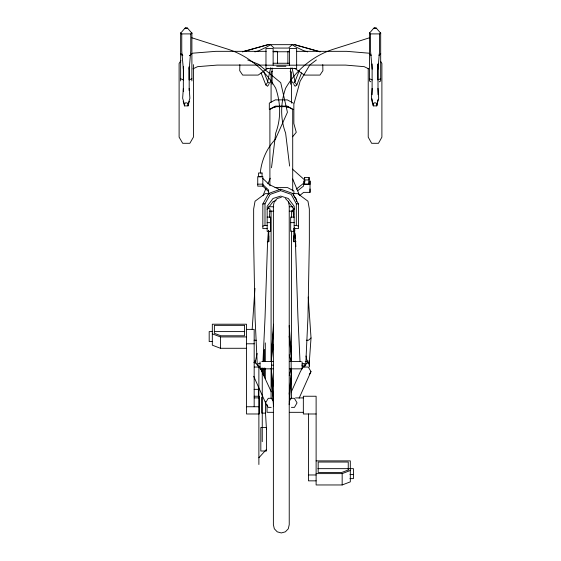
<?xml version="1.0" encoding="UTF-8"?>
<svg xmlns="http://www.w3.org/2000/svg" width="561" height="561" viewBox="0 0 561 561"><rect width="100%" height="100%" fill="white"/><g stroke="black" fill="none" stroke-linecap="round" stroke-linejoin="round"><path stroke-width="0.84" d="M267.317 241.728L268.782 241.728L268.782 235.893M296.026 241.728L293.831 241.728L293.831 235.893L295.296 235.893M309.041 177.416L309.041 183.994L304.609 183.994L304.609 177.416L309.041 177.416L309.041 179.941L304.609 179.941L292.428 169.106M299.693 195.53L303.634 192.374L310.016 192.374L310.016 181.028L310.016 184.436L303.634 184.436M372.034 98.806L371.999 101.253L373.268 105.889L376.838 105.889L378.086 99.62M372.097 94.732L372.132 63.933M239.849 64.634L239.715 70.707L242.668 75.083L258.186 75.083L268.032 68.246M262.976 361.67L265.051 317.224L267.555 242.471L268.439 230.445M252.177 329.258L254.96 288.347M183.342 88.35L182.641 98.21L184.485 104.381L184.485 105.889L188.047 105.889L189.323 101.253M308.767 363.71L309.328 361.901L311.025 337.96L308.241 297.057M372.132 88.35L371.431 98.21L373.268 104.381L373.268 105.889M273.509 324.23L271.545 351.228L271.545 379.075L273.509 406.08M269.378 217.563L270.009 208.973L267.962 207.865M289.181 404.691L291.145 378.605M271.545 353.093L273.452 330.387M189.19 69.178L190.761 51.002L190.761 33.905L191.89 33.471M377.981 69.178L379.552 51.002L379.552 33.905L380.681 33.471M289.174 394.145L291.145 375M271.503 167.781L275.696 133.09A79.599 68.561 30.7 0 0 275.696 88.175A90.7 85.013 -90 0 0 227.717 49.151L191.89 37.804M271.545 358.191L273.544 344.433M270.647 67.762L267.527 82.116L269.329 83.316L270.486 81.752M254.996 363.156L257.148 353.437M289.287 375.372L291.145 368.759M188.047 105.889L188.047 104.381L189.891 98.21L189.19 88.35M376.838 105.889L376.838 104.381L378.682 98.21L377.981 88.35M307.617 363.156L307.694 360.765M294.77 82.053L299.216 70.847M293.817 84.459L295.114 86.247L296.832 84.914L301.608 72.867M262.934 195.677L265.921 188.538M267.92 183.784L270.241 178.23M291.327 391.866L300.394 371.55L303.003 367.027L308.305 367.055L310.99 371.599L299.139 398.17M267.162 228.6L262.836 228.6L262.836 204.001L268.607 193.447L280.661 189.19L292.723 193.447L298.494 204.001L298.494 228.6L294.167 228.6M262.836 226.146L264.995 225.424L264.995 203.776L270.143 194.365L280.661 190.656L291.18 194.365L296.327 203.776L296.327 225.424L298.494 226.146M309.251 374.615L310.99 371.599M184.485 104.381L185.375 102.866L187.157 102.866L188.047 104.381M373.268 104.381L374.159 102.866L375.947 102.866L376.838 104.381M271.201 407.363L268.172 407.377L265.563 402.854L268.249 398.31L272.036 398.289M180.901 60.651L179.106 63.477L179.106 137.15L182.69 143.3L189.842 143.3L193.419 137.15L193.419 64.627M289.21 401.269L291.531 397.945L291.531 368.198M268.852 84.459L267.555 86.247L265.837 84.914L267.134 83.119M267.162 209.442L273.032 201.644L276.082 200.698M260.045 366.838L258.663 366.838L257.282 365.155L258.663 363.465L260.045 363.465M292.604 136.772L296.264 132.305L293.852 123.574L293.852 104.22L300.114 81.184L309.777 65.006L316.39 59.964M180.642 33.204L184.976 28.176L187.556 28.176L191.89 33.204M369.433 33.204L373.759 28.176L376.347 28.176L380.681 33.204M258.88 457.762L266.447 449.431M304.763 365.274L307.701 362.35L308.781 362.371L309.328 365.87M189.73 55.693L191.89 53.653L189.639 55.693M311.025 337.96L308.543 340.225L306.32 340.254M296.299 189.113L303.634 183.251M297.632 190.775L303.634 185.971L303.634 181.028L305.233 181.028M379.271 81.822L380.681 80.924L380.681 32.762M272.541 71.254L271.082 72.046L271.082 102.256M274.736 107.453L276.194 106.667L286.419 106.667L287.877 107.453M294.35 208.236L292.989 208.973L293.613 217.563M192.956 68.835L197.619 66.661L217.135 65.097L266.131 65.097M191.89 78.729L189.078 79.964L189.078 66.731M380.681 78.729L377.869 79.964L377.869 64.164M316.116 473.617L342.161 473.617L350.309 470.511M316.116 413.983L303.34 413.983L303.34 396.241L316.116 396.241L316.116 484.963L342.161 484.963L350.309 481.864L350.309 460.883L316.116 460.883M369.433 37.804L333.606 49.151A90.7 85.013 90 0 0 285.619 88.175A79.599 68.561 -30.7 0 0 285.619 133.09L289.609 166.049M268.032 44.663L242.527 51.801L268.032 44.663L294.581 44.663L320.086 51.801M254.911 51.864L258.965 50.7L267.541 46.591L270.423 44.663L274.091 48.071L288.522 48.071L292.19 44.663L295.072 46.591L303.648 50.7L307.701 51.864M281.306 197.353L277.246 198.475L274.329 201.511L273.382 205.614L273.382 524.689L274.329 528.792L277.246 531.835L281.306 532.95L285.367 531.835L288.284 528.792L289.231 524.689L289.231 205.614L288.284 201.511L285.367 198.475M250.529 49.501L252.198 49.326M262.836 204.001L264.995 203.776M192.633 53.19L215.894 51.332L266.23 51.332M190.761 33.905L181.764 33.905L180.642 33.471M379.552 33.905L370.555 33.905L369.433 33.471M253.831 362.371L254.911 362.35L259.021 366.438M254.308 367.055L259.61 367.027M273.172 51.332L277.506 51.332L277.506 63.386M289.623 51.332L287.891 51.332L287.891 63.386M296.545 51.332L346.747 51.332L368.97 53.19M273.13 51.766L289.483 51.766M273.13 63.253L289.483 63.253M296.629 65.097L345.562 65.097L364.208 66.661L368.668 68.835M265.97 65.188L296.643 65.188M276.706 66.289L285.907 66.289M257.744 184.155L262.836 184.155M262.836 186.147L257.744 186.147L257.744 176.596L262.836 176.596L262.836 186.147L268.607 191.652M275.016 187.598L287.597 187.598L293.894 191.006L293.894 193.433M269.245 193.65L265.248 193.65L255.045 201.203L253.649 208.973L253.649 242.471L255.045 317.224L257.282 365.155M292.155 193.65L297.751 193.65L307.954 201.203L309.342 208.973L309.342 242.471L307.954 317.224L305.717 365.155L304.328 366.838L302.26 366.838M268.516 206.757L273.712 206.757M289.287 206.757L292.751 206.757M269.385 211.188L273.712 211.188M289.287 211.188L293.613 211.188M267.162 217.086L270.661 217.086L270.661 231.384L267.162 231.384L267.162 206.259L273.032 198.468L280.661 196.091L288.298 198.468L294.167 206.259L294.167 231.384L290.668 231.384L290.668 217.086L294.167 217.086M267.162 222.647L270.661 222.647M290.668 222.647L294.167 222.647M264.995 225.424L267.162 225.424M294.167 225.424L296.327 225.424M246.51 329.377L254.175 329.377L254.175 406.753M212.661 331.6L209.19 331.6L209.19 341.572L212.661 341.572M214.4 331.6L244.771 331.6M212.317 333.837L220.466 336.937L246.51 336.937M246.51 343.788L254.175 343.788M254.175 396.241L259.287 396.241L259.287 413.983L246.51 413.983L246.51 324.209L212.317 324.209L212.317 345.183L220.466 348.283L246.51 348.283M261.763 361.459L273.137 361.459M289.483 361.459L301.292 361.459M305.198 361.459L307.793 361.459M302.26 363.465L304.328 363.465L305.717 365.155L301.762 365.155M271.545 365.155L273.172 365.155M273.137 368.843L260.016 368.843L260.016 361.957M289.483 368.843L302.134 368.843L302.134 361.957M254.14 389.341L258.397 389.341M254.175 397.882L259.287 397.882M295.563 397.91L303.34 397.91M246.51 406.753L259.287 406.753M273.095 412.321L267.043 412.321L267.043 404.579M289.511 412.321L303.34 412.321M266.447 429.074L265.514 413.127L261.749 413.127L261.749 397.377M317.856 468.652L353.437 468.652L353.437 478.624L349.966 478.624M349.966 474.564L353.437 474.564M308.452 474.971L316.116 474.971M316.116 480.847L308.452 480.847L308.452 413.969M290.577 398.289L294.364 398.31L297.05 402.854L294.441 407.377L291.411 407.363M254.07 340.225L256.293 340.254M296.327 203.776L298.494 204.001M310.415 49.326L312.084 49.501M294.581 44.663L320.029 51.801M247.674 59.964L258.291 64.171L280.731 82.691L287.428 112.277L275.325 139.366A55.735 51.226 83.6 0 0 260.29 172.998M369.433 78.729L372.245 79.964M180.642 78.729L183.454 79.964L183.454 66.731M280.661 190.067L269.224 184.555L262.836 178.461M290.072 71.254L291.531 72.046L291.531 103.119M293.298 103.119L287.302 99.872L275.311 99.872L269.315 103.119L269.315 109.43L275.311 106.183L287.302 106.183L293.298 109.43M370.835 81.822L369.433 80.924L369.433 32.762M294.581 68.246L304.427 75.083L319.945 75.083L322.905 70.707L322.764 64.634M371.116 55.181L369.433 53.653L371.052 55.181M182.332 55.181L180.642 53.653L182.802 55.693M262.836 184.555L268.607 190.067L268.607 194.204M292.562 210.536L293.698 211.799M293.193 194.983L296.299 198.987L296.559 201.574M288.298 201.644L294.167 209.442M292.183 81.752L293.34 83.316L295.142 82.116L292.015 67.762M295.535 83.119L296.832 84.914M273.403 401.269L271.082 397.945L271.082 368.198M380.61 61.359L381.894 63.477L381.894 137.15L378.472 143.3L371.634 143.3L368.219 137.15L368.219 68.323M260.479 368.535L271.286 391.866M253.712 376.291L265.563 402.854M292.702 179.022L299.679 195.677M263.453 70.847L267.899 82.053M261.061 72.867L265.837 84.914M254.918 360.765L255.29 361.978M289.287 354.938L291.145 361.55M183.209 101.253L184.485 105.889M309.027 360.716L309.328 361.901M306.018 355.997L307.323 361.978M271.545 372.111L273.544 385.87M289.174 336.165L291.145 355.309M372.132 69.178L370.555 51.002L370.555 33.905M183.342 69.178L181.764 51.002L181.764 33.905M271.545 377.209L273.452 399.916M289.181 325.618L291.145 351.705M294.371 227.871L295.444 242.471L297.94 317.224L300.023 361.67M293.473 210.978L293.712 214.463M294.658 228.39L294.834 230.999M295.009 233.607L295.367 238.832M295.486 240.571L295.899 246.665M378.016 94.732L377.981 63.933M342.161 473.617L342.161 484.963M310.016 188.966L310.016 192.374M309.328 361.572L309.328 366.985M309.041 181.469L309.041 183.994M304.609 177.416L304.609 179.941M304.609 181.469L304.609 183.994M293.831 228.404L293.831 241.728M292.709 191.006L292.709 109.43L287.008 106.345L275.605 106.345L269.904 109.43L269.904 185.796M291.531 210.712L291.531 217.717M291.531 230.837L291.531 361.2M291.145 351.228L291.145 379.075M290.507 68L290.507 84.269M289.483 65.188L289.483 48.428L296.643 48.428L296.643 68.526L265.97 68.526L265.97 48.428L273.13 48.428L273.13 65.188M272.106 68L272.106 84.269M271.082 210.712L271.082 361.2M268.782 230.901L268.782 241.728M265.514 401.311L265.514 413.127M265.297 342.89L265.297 361.635M265.297 368.254L265.297 378.689M264.399 349.363L264.399 361.55M264.399 367.981L264.399 376.151M263.502 350.66L263.502 360.393M263.502 368.163L263.502 375.302M262.611 367.967L262.611 373.724M262.253 368.563L262.253 441.661M261.714 368.17L261.714 371.431M260.823 367.939L260.823 369.51M258.88 366.291L258.88 464.508M258.397 386.431L258.397 396.136M220.466 336.937L220.466 348.283M191.89 32.762L191.89 80.924M189.19 67.369L189.19 90.573M183.342 67.369L183.342 91.429M180.642 32.762L180.642 80.924M380.681 53.653L379.061 55.181L380.681 53.653M348.248 469.985L341.733 472.467L318.178 472.467L318.178 462.033L348.248 462.033L348.248 469.985M185.621 28.05C182.662 28.667 191.469 28.155 185.621 28.05M374.404 28.05C371.452 28.667 380.26 28.155 374.404 28.05M262.057 172.998L258.516 172.998L258.516 176.855L262.057 176.855L262.057 172.998M244.449 325.359L214.379 325.359L214.379 333.304L220.894 335.787L244.449 335.787L244.449 325.359M266.447 427.496L260.823 427.496L260.823 451.009L266.447 451.009L266.447 427.496"/></g></svg>
